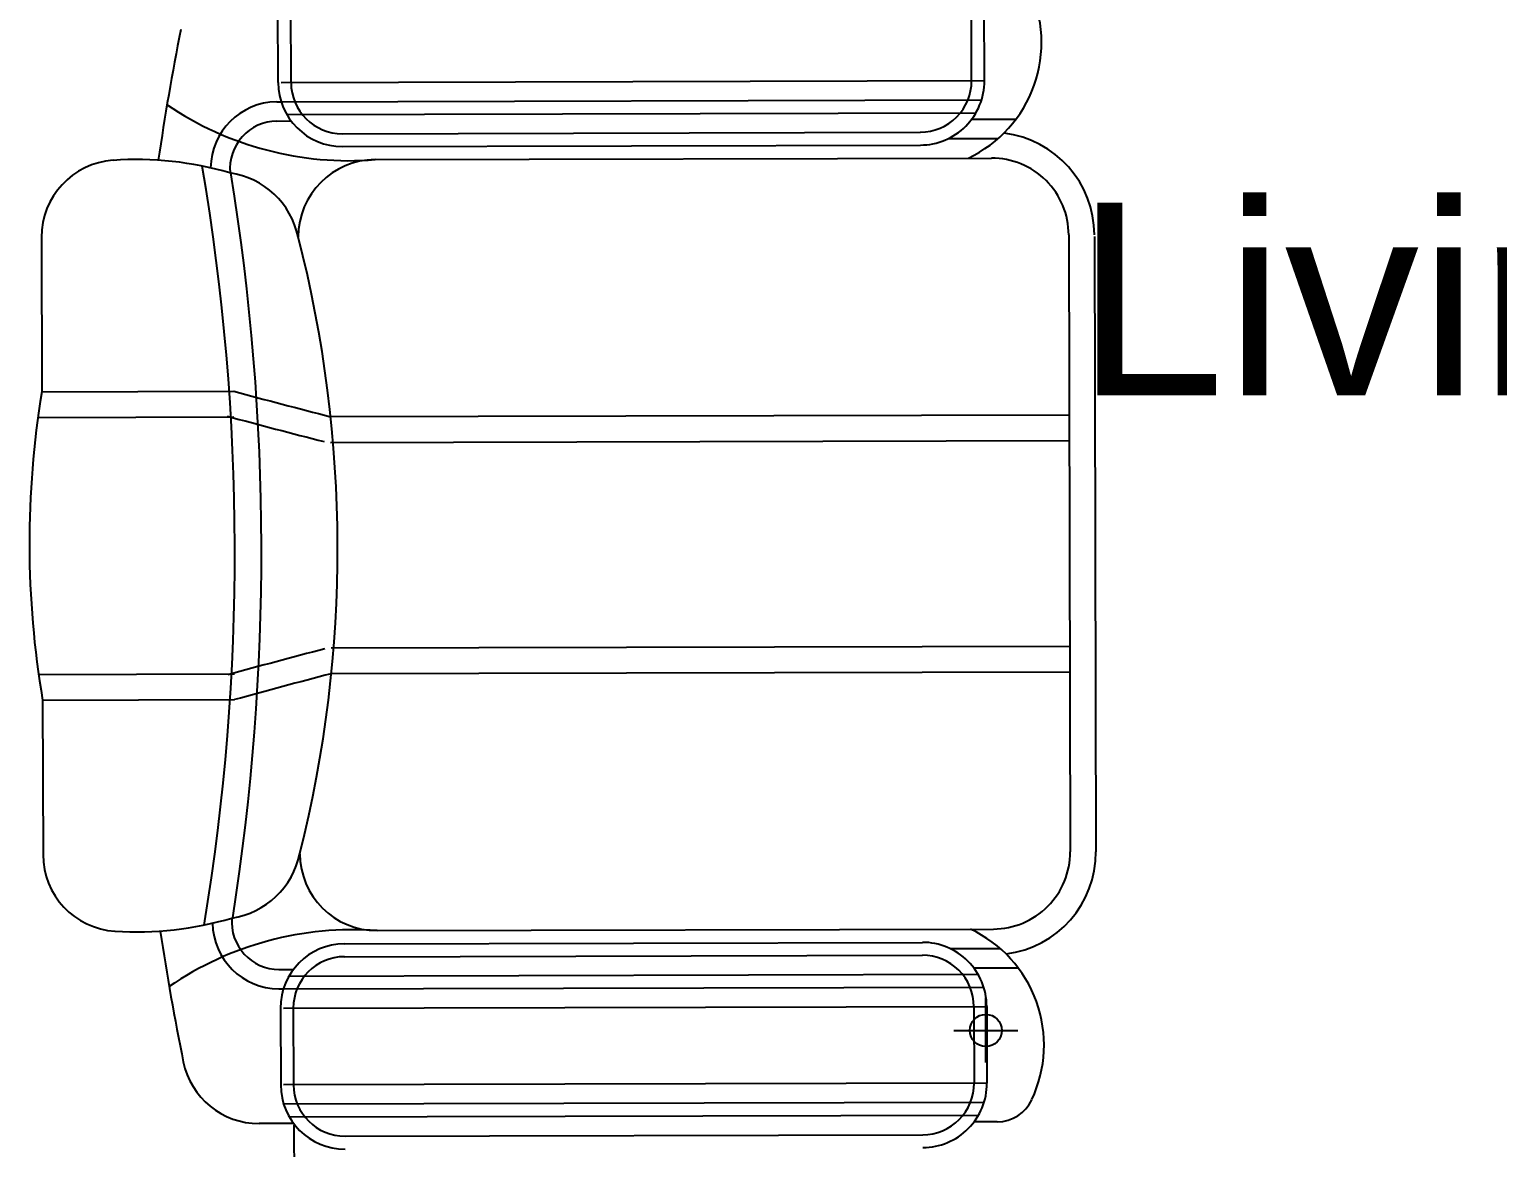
# Model space of a CAD drawing. Header units: feet. Extents: x 28652 to 66086, y -6769 to -640.
# Drawn here: x 48297.69 to 48343.43, y -1101.23 to -1066.42 of the extents above; entities that cross this region are included whole.
import ezdxf

# ---------------------------------------------------------------- set-up
doc = ezdxf.new("R2010")
doc.units = ezdxf.units.FT
doc.header["$LTSCALE"] = 50
doc.header["$MEASUREMENT"] = 0
doc.header["$PDMODE"] = 34
doc.layers.add('Furniture', color=32, linetype='Continuous')
doc.layers.add('Text', color=7, linetype='Continuous')
doc.styles.add('1@1000', font='arial.ttf', dxfattribs={"height": 60})

# ---------------------------------------------------------------- blocks, each defined once
blk = doc.blocks.new('Sofa')
at = {"layer": 'Furniture'}
for p, q in [((10199.3, 1742.9), (10199.2, 1802.7)), ((10209.3, 1743), (10209.2, 1802.7)), ((10739.3, 1743.7), (10739.2, 1803.4)), ((10749.3, 1743.7), (10749.2, 1803.4)), ((10201.6, 1742.9), (10749.3, 1743.7)), ((10198.2, 1727.9), (10201.6, 1727.9)), ((10201.6, 1727.9), (10747, 1728.7)), ((10206, 1717.9), (10742.6, 1718.7)), ((10198.2, 1712.9), (10209.3, 1713)), ((10739.3, 1713.7), (10773.9, 1713.7)), ((10249.3, 1703), (10699.3, 1703.6)), ((10249.4, 1693), (10699.4, 1693.6)), ((10721.1, 1698.6), (10759.6, 1698.7)), ((10274.7, 1682.8), (10754.7, 1683.4)), ((10014.8, 1622.6), (10014.9, 1502.5)), ((10814.8, 1623.5), (10815.4, 1143.5)), ((10834.8, 1622.2), (10835.4, 1143.5)), ((10014.9, 1502.5), (10164.4, 1502.7)), ((10011.9, 1482.5), (10164.4, 1482.7)), ((10239.8, 1482.8), (10814.9, 1483.5)), ((10239.8, 1462.8), (10815, 1463.5)), ((10240, 1302.8), (10815.2, 1303.5)), ((10012.1, 1282.5), (10164.7, 1282.7)), ((10240.1, 1282.8), (10815.2, 1283.5)), ((10015.2, 1262.5), (10164.7, 1262.7)), ((10015.2, 1262.5), (10015.4, 1142.3)), ((10275.5, 1082.8), (10755.5, 1083.4)), ((10250.2, 1072.5), (10700.2, 1073.1)), ((10722, 1068.2), (10760.4, 1068.2)), ((10199.1, 1052.5), (10210.2, 1052.5)), ((10250.2, 1062.5), (10700.2, 1063.1)), ((10740.2, 1053.2), (10774.8, 1053.2)), ((10206.9, 1047.5), (10743.5, 1048.2)), ((10199.1, 1037.5), (10202.5, 1037.5)), ((10202.5, 1037.5), (10747.9, 1038.2)), ((10200.2, 1022.5), (10200.3, 962.7)), ((10202.5, 1022.5), (10750.2, 1023.2)), ((10210.2, 1022.5), (10210.3, 962.7)), ((10740.2, 1023.2), (10740.3, 963.4)), ((10750.2, 1023.2), (10750.3, 963.4)), ((10750.3, 963.4), (10202.6, 962.7)), ((10748, 948.4), (10202.6, 947.7)), ((10743.7, 938.4), (10207, 937.7)), ((10210.4, 932.7), (10183.4, 932.7)), ((10211.4, 331.5), (10210.8, 931.5)), ((10758.2, 933.4), (10740.4, 933.4)), ((10250.4, 922.8), (10700.4, 923.4))]:
    blk.add_line(p, q, dxfattribs=at)
for centre, radius, start, end in [((10694.2, 1773.5), 99.6, 295.3288, 25.4833), ((12134.2, 1385.2), 2050, 168.7735, 171.6603), ((10249.3, 1743), 50, 180.0755, 270.0755), ((10249.3, 1743), 40, 180.0755, 270.0755), ((10699.3, 1743.6), 40, 270.0755, 0.0755), ((10699.3, 1743.6), 50, 270.0755, 0.0755), ((10198.7, 1675.8), 52.1, 90.6702, 179.156), ((10254.9, 1935.2), 253.2, 235.8361, 274.49), ((10198.7, 1675.8), 37.1, 90.6702, 184.9184), ((10754.8, 1623.4), 80, 0.0755, 83.0124), ((10074.8, 1622.7), 60, 93.9479, 180.0755), ((10088.5, 1423.2), 259.9, 73.6489, 93.9479), ((10274.8, 1622.8), 60, 90.0755, 180.0755), ((10754.8, 1623.4), 60, 0.0755, 90.0755), ((8382.9, 1380.3), 1782.2, 350.5349, 9.616), ((10152.4, 1609.6), 63.7, 11.8822, 81.6018), ((8353.6, 1380.3), 1832.2, 350.9712, 9.1797), ((9270.1, 1381.5), 975, 345.8254, 14.3255), ((10730.1, 1383.4), 725, 170.5482, 189.6027), ((11712.6, 7215.4), 5918.8, 254.83689, 255.59177), ((11712.6, 7215.4), 5938.8, 254.83689, 255.59177), ((11727.9, -4446), 5938.8, 104.55914, 105.31402), ((11727.9, -4446), 5918.8, 104.55914, 105.31402), ((10755.4, 1143.4), 60, 270.0755, 0.0755), ((10755.4, 1143.4), 80, 277.1385, 0.0755), ((10075.4, 1142.4), 60, 180.0755, 266.203), ((10153, 1155.7), 63.7, 278.5491, 348.2687), ((10275.4, 1142.8), 60, 180.0755, 270.0755), ((10088.6, 1341.9), 259.9, 266.203, 286.502), ((10199.4, 1089.6), 52.1, 180.9949, 269.4807), ((10199.4, 1089.6), 37.1, 175.2325, 269.4807), ((12134.2, 1385.2), 2050, 188.4906, 191.3774), ((10256.3, 830.3), 253.2, 85.6609, 124.3148), ((10695.2, 993.2), 99.6, 334.6676, 64.8221), ((10250.2, 1022.5), 50, 90.0755, 180.0755), ((10700.2, 1023.1), 50, 0.0755, 90.0755), ((10250.2, 1022.5), 40, 90.0755, 180.0755), ((10700.2, 1023.1), 40, 0.0755, 90.0755), ((10183.3, 992.7), 60, 191.3774, 270.0755), ((10250.3, 962.8), 50, 180.0755, 270.0755), ((10250.3, 962.8), 40, 180.0755, 270.0755), ((10700.3, 963.4), 50, 270.0755, 0.0755), ((10700.3, 963.4), 40, 270.0755, 0.0755), ((10758.2, 963.4), 30, 270.0755, 334.6676)]:
    blk.add_arc(centre, radius, start, end, dxfattribs=at)
blk.add_point((10749.5, 1004.5), dxfattribs=at)

msp = doc.modelspace()

# ---------------------------------------------------------------- block references
at = {"xscale": 0.04, "yscale": 0.04, "zscale": 0.04, "rotation": 0.07054630869062066}
msp.add_blockref('Sofa', (47897.559, -1138.292), dxfattribs=at)

# ---------------------------------------------------------------- texts
at = {"layer": 'Text', "insert": (48330.273, -1071.814), "char_height": 6, "attachment_point": 1, "style": '1@1000'}
msp.add_mtext_dynamic_manual_height_columns('Living Room', width=73.98948, gutter_width=300, heights=[0], dxfattribs=at)

doc.saveas('drawing.dxf')
